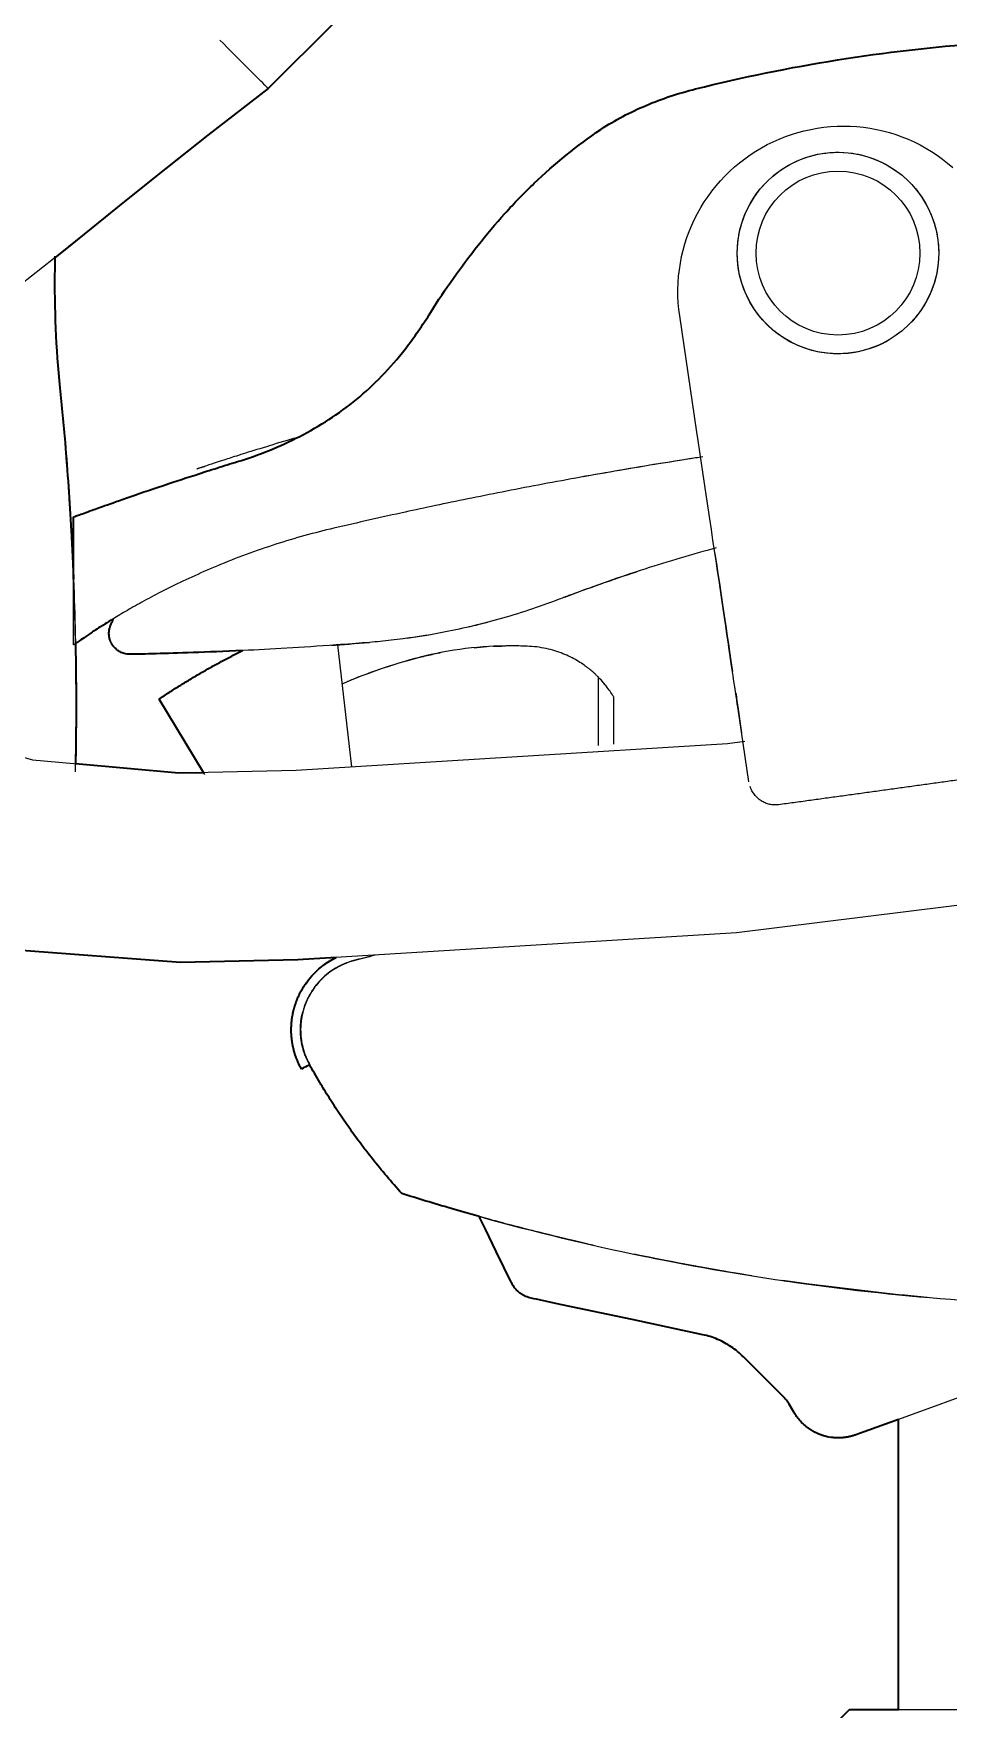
# Model space of a CAD drawing. Header units: millimetres. Extents: x 0 to 2114, y -1303 to 973.
# Drawn here: x 1493.5 to 1671.3, y 210.2 to 536 of the extents above; entities that cross this region are included whole.
import ezdxf

# ---------------------------------------------------------------- set-up
doc = ezdxf.new("R2010")
doc.units = ezdxf.units.MM
doc.layers.add('Blocks', color=7, linetype='Continuous')
doc.layers.add('Blocks$Inner', color=7, linetype='Continuous', lineweight=25, true_color=0x007f00)
doc.layers.add('Blocks$Outline', color=7, linetype='Continuous', lineweight=35, true_color=0xff3f3f)

# ---------------------------------------------------------------- blocks, each defined once
blk = doc.blocks.new('Aeron Size B Office Chair Side')
at = {"layer": 'Blocks$Inner'}
for p, q in [((329.53, 428), (329.53, 442.03)), ((329.53, 417.15), (329.53, 442.03)), ((380.85, 417.2), (383.55, 393.45)), ((431.56, 397.62), (431.55, 410.87)), ((355.03, 391.97), (346.16, 406.64)), ((434.56, 397.88), (434.56, 406.97)), ((442.21, 297.97), (459.47, 294.83)), ((467.64, 293.57), (492, 290.65)), ((418.97, 290.08), (418.48, 290.18)), ((489.86, 210.24), (489.86, 266.63))]:
    blk.add_line(p, q, dxfattribs=at)
for points in [[(380.23, 538.13), (367.39, 525.28), (355.62, 516.23), (348.12, 510.3), (339.15, 503.09), (331.57, 496.96), (325.63, 492.17), (317.09, 485.43), (312.16, 481.84), (308.27, 479.51), (304.71, 478.05), (303.75, 477.77)], [(326.03, 492.51), (329.23, 495.07), (338.06, 502.21), (345.25, 508), (356.66, 517.05), (367.39, 525.28)], [(460.8, 390.52), (458.64, 405.11), (458.54, 405.72), (458.44, 406.42), (458.32, 407.2), (458.2, 408.07), (458.06, 409.01), (457.9, 410.04), (457.74, 411.14), (457.56, 412.32), (457.38, 413.57), (457.18, 414.89), (456.98, 416.28), (456.76, 417.75), (456.53, 419.27), (456.3, 420.86), (456.05, 422.51), (455.8, 424.22), (455.54, 425.98), (455.27, 427.79), (454.99, 429.65), (454.71, 431.56), (454.42, 433.51), (454.12, 435.5), (453.82, 437.53), (453.51, 439.59), (453.2, 441.69), (452.89, 443.81), (452.57, 445.95), (452.25, 448.11), (451.92, 450.29), (451.6, 452.48), (451.27, 454.69), (450.94, 456.89), (450.71, 458.5), (447.35, 481.11), (447.18, 482.38), (447.07, 483.67), (447.01, 484.95), (447, 486.24), (447.04, 487.52), (447.14, 488.81), (447.28, 490.08), (447.48, 491.35), (447.72, 492.62), (448.02, 493.87), (448.37, 495.11), (448.76, 496.33), (449.2, 497.54), (449.7, 498.73), (450.24, 499.9), (450.82, 501.04), (451.45, 502.16), (452.13, 503.26), (452.85, 504.32), (453.61, 505.36), (454.41, 506.37), (455.25, 507.34), (456.13, 508.28), (457.04, 509.18), (458, 510.05), (458.98, 510.88), (460, 511.66), (461.05, 512.41), (462.12, 513.11), (463.23, 513.77), (464.36, 514.39), (465.51, 514.96), (466.69, 515.48), (467.88, 515.95), (469.1, 516.38), (470.33, 516.76), (471.57, 517.09), (472.83, 517.36), (474.09, 517.59), (475.37, 517.77), (476.65, 517.9), (477.93, 517.97), (479.22, 517.99), (480.5, 517.97), (481.79, 517.89), (483.07, 517.76), (484.34, 517.57), (485.61, 517.34), (486.86, 517.06), (488.1, 516.73), (489.33, 516.34), (490.54, 515.91), (491.74, 515.43), (492.91, 514.91), (494.06, 514.33), (495.19, 513.72), (496.29, 513.05), (497.37, 512.34), (498.41, 511.6), (499.43, 510.81), (500.41, 509.97)], [(454.2, 434.95), (454.5, 432.97), (454.78, 431.03), (455.07, 429.14), (455.34, 427.29), (455.61, 425.49), (455.87, 423.74), (456.12, 422.05), (456.36, 420.42), (456.59, 418.84), (456.82, 417.34), (457.03, 415.89), (457.24, 414.52), (457.43, 413.22), (457.61, 411.98)], [(458.23, 407.82), (458.36, 406.98), (458.47, 406.22), (458.57, 405.54), (458.64, 405.11), (459.39, 400.04)], [(302.12, 400.55), (321.54, 394.84), (350, 392.28), (372.8, 392.82), (456.61, 398.01), (459.98, 398.43)], [(541.51, 328.21), (545.47, 352.49), (545.63, 355.96), (545.23, 358.47), (544.45, 360.77), (543.3, 362.92), (541.8, 364.87), (539.98, 366.58), (537.88, 368), (535.55, 369.09), (531.14, 370.11), (526.74, 369.98), (516.35, 368.4), (458.4, 361.18), (373.11, 355.96), (350.31, 355.42), (317.74, 357.87), (291.49, 364.81)], [(375.43, 335.6), (374.94, 335.33), (374.56, 335.12), (374.19, 334.91), (373.83, 334.71)], [(375.43, 335.6), (375, 335.36), (374.66, 335.17), (374.24, 334.94)], [(408.38, 306.06), (409.58, 303.59), (411.69, 299.27), (414.67, 293.15)], [(418.48, 290.18), (418.99, 290.07), (419.52, 289.96), (420.37, 289.78), (421.53, 289.53), (422.93, 289.23), (424.47, 288.91), (438.12, 286.01), (451.82, 283.09)], [(481.6, 263.63), (515.75, 276.05), (538.55, 284.35)], [(459.72, 278.8), (463.68, 274.85), (467.38, 271.14), (467.63, 270.89)], [(467.17, 271.35), (467.23, 271.3), (467.38, 271.14)], [(468.64, 269.57), (469.08, 268.82), (469.55, 268.01)], [(519.98, 210.24), (524.17, 210.24), (527.72, 206.69), (476.77, 206.69), (480.33, 210.24), (524.17, 210.24)]]:
    blk.add_lwpolyline(points, dxfattribs=at)
at = {"layer": 'Blocks$Inner', "extrusion": (0, 0, -1)}
for centre, radius, start, end in [((-478.11, 493.32), 19.59, 0, 180), ((-478.11, 493.32), 19.59, 53.133, 73.3126), ((-478.11, 493.32), 19.59, 90.7473, 110.9041), ((-478.11, 493.32), 19.59, 111.1179, 180), ((-478.11, 493.32), 19.59, 0, 52.7902), ((-478.11, 493.32), 15.93, 0, 180), ((-478.11, 493.32), 19.59, 180, 360), ((-478.11, 493.32), 19.59, 226.8433, 0), ((-478.11, 493.32), 15.93, 180, 0), ((-478.11, 493.32), 19.59, 180, 225), ((-426.98, 285.98), 145.22, 56.1856, 63.6094), ((-421.18, 319.04), 98.75, 73.9079, 75.025), ((-414.55, 345.08), 71.89, 84.2904, 86.2578), ((-536.91, 768.79), 480.25, 279.1885, 281.3786), ((-536.91, 768.79), 480.25, 275.6104, 278.265), ((-478.19, 273), 9.98, 250, 303.3333), ((-478.19, 273), 9.98, 275.9787, 288.968)]:
    blk.add_arc(centre, radius, start, end, dxfattribs=at)
at = {"layer": 'Blocks$Inner'}
for centre, radius, start, end in [((414.55, 345.08), 71.89, 89.8113, 104.2811), ((421.18, 319.04), 98.75, 104.2811, 113.5791), ((478.19, 273), 9.98, 251.032, 290)]:
    blk.add_arc(centre, radius, start, end, dxfattribs=at)
for points in [[(367.39, 525.28), (367.39, 525.28), (366.59, 526.08), (363.2, 529.47), (359.81, 532.86), (357.96, 534.71)], [(432, 517.36), (434.79, 519.16), (440.66, 522.26), (447.1, 524.4), (450.45, 525.22)], [(472.49, 512.08), (473.44, 512.36), (475.38, 512.79), (477.37, 512.92), (478.37, 512.9)], [(394.01, 474.67), (394.86, 475.79), (396.54, 478.1), (398.17, 480.55), (398.96, 481.81)], [(330.01, 409.46), (329.96, 417.24), (329.56, 432.86), (328.54, 448.59), (327.88, 456.47)], [(359.46, 453.32), (357.47, 452.68), (354.49, 451.69), (353.48, 451.36), (353.48, 451.36)], [(450.45, 453.49), (445.14, 452.66), (434.63, 450.95), (419.67, 448.23), (405.9, 445.51), (397.76, 443.8), (394.01, 442.97)], [(450.56, 453.51), (443.17, 452.37), (435.88, 451.14), (428.67, 449.85)], [(451.82, 453.71), (451.36, 453.64), (450.9, 453.57), (450.45, 453.49)], [(333.14, 443.35), (333.51, 443.49), (335.17, 444.07), (340.28, 445.89), (347.71, 448.44), (353.97, 450.44), (357.36, 451.53)], [(353.48, 451.36), (353.48, 451.36), (353.99, 451.52), (354.98, 451.86)], [(354.98, 450.78), (355.51, 450.95), (356.18, 451.16), (356.99, 451.41)], [(357.36, 451.53), (358.03, 451.75), (359.38, 452.17), (360.72, 452.58), (361.39, 452.79)], [(380.1, 439.83), (376.37, 438.97), (368.85, 436.89), (361.2, 434.08), (357.36, 432.49)], [(394.01, 442.97), (391.74, 442.48), (387.16, 441.46), (382.47, 440.38), (380.1, 439.83)], [(329.55, 429.44), (329.42, 432.67), (329.27, 435.98), (329.07, 439.39)], [(329.07, 439.39), (329.31, 435.27), (329.67, 427.34), (329.96, 416.12), (330.02, 409.59), (330.02, 406.62)], [(425.03, 426.45), (429.5, 428.15), (434.15, 429.8), (438.99, 431.39)], [(426.24, 426.91), (425.85, 426.76), (425.07, 426.47), (424.3, 426.18), (423.92, 426.03)], [(423.92, 426.03), (419.92, 424.49), (412.11, 421.93), (400.95, 419.36), (394.36, 418.4), (391.26, 418.05)], [(409.94, 421.53), (408.73, 421.21), (407.54, 420.92), (406.37, 420.64)], [(333.14, 419.61), (331.96, 418.81), (330.17, 417.61), (329.55, 417.16), (329.53, 417.15)], [(379.63, 417.08), (381.78, 417.23), (384.26, 417.41), (387.06, 417.64)], [(387.06, 417.64), (384.72, 417.45), (382.61, 417.29), (380.72, 417.16)], [(391.26, 418.05), (390.55, 417.97), (389.14, 417.82), (387.75, 417.7), (387.06, 417.64)], [(418.14, 416.88), (417.59, 416.91), (416.48, 416.95), (415.35, 416.97), (414.79, 416.97)], [(330.02, 406.62), (330.02, 409.59), (329.99, 412.85), (329.93, 416.36)], [(340.59, 415.33), (340.35, 415.32), (339.91, 415.35), (339.52, 415.44), (339.34, 415.5)], [(402.34, 415.92), (401.37, 415.75), (399.47, 415.39), (397.68, 414.97), (396.82, 414.75)], [(413.51, 416.96), (412.35, 416.94), (411.57, 416.91), (411.18, 416.89)], [(411.18, 416.89), (411.38, 416.9), (411.96, 416.92), (412.93, 416.95), (413.51, 416.96)], [(384.97, 410.92), (384.17, 410.6), (383.45, 410.31), (382.79, 410.03)], [(433.03, 409.2), (432.56, 409.79), (432.08, 410.33), (431.59, 410.83)], [(329.88, 392.46), (329.94, 395.06), (330.02, 400.58), (330.03, 406.43), (330.01, 409.46)], [(330, 400.47), (330, 399.86), (329.99, 399.26), (329.98, 398.7)], [(383.99, 355.75), (382.7, 355.41), (380.34, 354.38), (377.64, 352.24), (375.68, 349.74), (374.87, 348.05), (374.56, 347.23)], [(383.97, 355.8), (382.69, 355.46), (380.34, 354.43), (378.54, 353.02), (377.76, 352.25)], [(387.88, 356.82), (386.51, 356.46), (385.21, 356.13), (383.97, 355.8)], [(388.13, 356.83), (386.68, 356.46), (385.3, 356.1), (383.99, 355.75)], [(377.76, 352.25), (376.99, 351.48), (376.34, 350.66), (375.81, 349.83)], [(375.75, 349.73), (375.25, 348.94), (374.86, 348.14), (374.56, 347.37)], [(374.56, 337.46), (374.67, 337.16), (374.93, 336.55), (375.25, 335.92), (375.43, 335.6)], [(374.56, 337.32), (374.67, 337.05), (374.91, 336.47), (375.22, 335.88), (375.38, 335.58)], [(393.34, 310.51), (394.87, 310.03), (398, 309.06), (401.25, 308.1), (402.9, 307.62)], [(402.9, 307.62), (423.53, 301.63), (465.66, 292.39), (508.74, 288.89), (530.31, 288.59)], [(410.26, 305.55), (409.35, 305.79), (408.73, 305.97), (408.38, 306.06)], [(419.52, 303.11), (417.42, 303.64), (413.8, 304.58), (410.05, 305.6), (408.74, 305.96), (408.38, 306.06)], [(429.39, 300.74), (426.15, 301.48), (422.91, 302.26), (419.68, 303.07)], [(430.53, 300.47), (428.51, 300.93), (426.48, 301.41), (424.47, 301.89)], [(491.87, 290.66), (484.71, 291.34), (477.56, 292.17), (470.42, 293.17)], [(451.82, 283.09), (452.81, 282.88), (454.75, 282.27), (457.43, 280.82), (459, 279.52), (459.72, 278.8)], [(467.63, 270.89), (467.79, 270.73), (468.13, 270.36), (468.48, 269.86), (468.64, 269.57)], [(469.55, 268.01), (469.67, 267.79), (469.95, 267.35), (470.26, 266.94), (470.42, 266.73)], [(470.42, 266.73), (470.94, 266.09), (472.14, 264.94), (474.3, 263.7), (476.71, 263.03), (479.2, 262.97), (480.83, 263.34), (481.6, 263.63)], [(475.08, 263.52), (475.78, 263.29), (476.51, 263.14), (477.24, 263.07)], [(477.24, 263.07), (476.51, 263.14), (475.78, 263.29), (475.08, 263.52)], [(476.72, 263.13), (476.24, 263.2), (475.76, 263.31), (475.29, 263.45)]]:
    blk.add_open_spline(points, degree=3, dxfattribs=at)
for points, knots in [([(450.45, 525.22), (459.54, 527.5), (477.9, 531.27), (505.98, 534.45), (534.24, 535.65), (560.14, 534.92), (580.08, 533.15), (594.02, 531.18), (604.44, 529.42), (614.77, 527.27), (628.3, 523.69), (638.24, 520.34), (644.78, 517.81)], [37.210515, 37.210515, 37.210515, 37.210515, 37.353372, 37.496229, 37.639086, 37.781943, 37.889086, 37.942657, 37.996229, 38.0498, 38.103372, 38.210515, 38.210515, 38.210515, 38.210515]), ([(398.96, 481.81), (401.75, 486.32), (406.36, 492.8), (413.31, 501.08), (420.88, 508.92), (427.36, 514.13), (432, 517.36)], [35.210515, 35.210515, 35.210515, 35.210515, 35.543848, 35.710515, 35.877181, 36.210515, 36.210515, 36.210515, 36.210515]), ([(326.88, 467.13), (326.09, 474.81), (325.72, 483.37), (325.9, 491.91), (325.92, 492.74)], [2.6156523, 2.6156523, 2.6156523, 2.6156523, 3.1156523, 3.1691865, 3.1691865, 3.1691865, 3.1691865]), ([(361.39, 452.79), (365.61, 454.05), (371.63, 456.52), (379.22, 460.87), (386.36, 466.05), (391.08, 470.96), (394.01, 474.67)], [33.210515, 33.210515, 33.210515, 33.210515, 33.543848, 33.710515, 33.877181, 34.210515, 34.210515, 34.210515, 34.210515]), ([(327.88, 456.47), (327.73, 458.25), (327.41, 461.8), (327.06, 465.35), (326.88, 467.13)], [1.6156523, 1.6156523, 1.6156523, 1.6156523, 2.1156416, 2.6156523, 2.6156523, 2.6156523, 2.6156523]), ([(329.07, 439.39), (328.82, 444.02), (328.43, 449.71), (327.97, 455.4), (327.88, 456.47)], [1, 1, 1, 1, 1.5000067, 1.6156523, 1.6156523, 1.6156523, 1.6156523]), ([(372.57, 457.36), (370.51, 456.75), (366.68, 455.6), (362.24, 454.21), (360.23, 453.57), (359.46, 453.32)], [0.5585361, 0.5585361, 0.5585361, 0.5585361, 0.7, 0.85, 1, 1, 1, 1]), ([(329.53, 442.03), (329.55, 442.03), (330.17, 442.26), (331.96, 442.91), (333.14, 443.35)], [30.543848, 30.543848, 30.543848, 30.543848, 30.8769029, 31.2105146, 31.2105146, 31.2105146, 31.2105146]), ([(454.44, 436.02), (449.76, 434.74), (440.22, 431.91), (430.95, 428.68), (426.24, 426.91)], [-0.9691754, -0.9691754, -0.9691754, -0.9691754, -0.5, 0, 0, 0, 0]), ([(357.36, 432.49), (353.99, 431.03), (349.32, 428.93), (344.73, 426.53), (342.37, 425.21), (340.73, 424.3), (339.23, 423.44), (337.42, 422.33), (334.79, 420.7), (333.52, 419.91), (333.14, 419.61)], [4, 4, 4, 4, 4.25, 4.375, 4.4375, 4.5, 4.5625, 4.625, 4.75, 5, 5, 5, 5]), ([(339.34, 415.5), (339.09, 415.57), (338.73, 415.72), (338.27, 415.98), (338, 416.18), (337.78, 416.37), (337.63, 416.51), (337.5, 416.65), (337.41, 416.75), (337.35, 416.81), (337.31, 416.86), (337.28, 416.91), (337.23, 416.97), (337.15, 417.08), (337.05, 417.22), (336.94, 417.42), (336.84, 417.6), (336.78, 417.73), (336.74, 417.83), (336.69, 417.95), (336.62, 418.13), (336.54, 418.39), (336.47, 418.75), (336.42, 419.12), (336.41, 419.51), (336.43, 419.81), (336.47, 420.1), (336.51, 420.3), (336.59, 420.61), (336.7, 420.92), (336.84, 421.23), (336.95, 421.45), (337.04, 421.59), (337.09, 421.66), (337.12, 421.7), (337.26, 422.23)], [5, 5, 5, 5, 5.125, 5.1875, 5.25, 5.28125, 5.3125, 5.34375, 5.359375, 5.3671875, 5.375, 5.3828125, 5.390625, 5.40625, 5.4375, 5.46875, 5.484375, 5.4921875, 5.5, 5.5078125, 5.515625, 5.53125, 5.546875, 5.5625, 5.578125, 5.59375, 5.6015625, 5.6171875, 5.625, 5.65625, 5.6875, 5.71875, 5.734375, 5.7421875, 5.75, 5.75, 5.75, 5.75]), ([(337.26, 422.23), (337.12, 421.7), (337.09, 421.66), (337.04, 421.59), (336.95, 421.45), (336.84, 421.23), (336.69, 420.9), (336.57, 420.56), (336.5, 420.23), (336.46, 420.04), (336.43, 419.81), (336.41, 419.51), (336.42, 419.12), (336.47, 418.75), (336.54, 418.39), (336.62, 418.13), (336.69, 417.95), (336.74, 417.83), (336.78, 417.73), (336.84, 417.6), (336.94, 417.42), (337.05, 417.22), (337.15, 417.08), (337.23, 416.97), (337.28, 416.91), (337.31, 416.86), (337.35, 416.81), (337.41, 416.75), (337.5, 416.65), (337.63, 416.51), (337.78, 416.37), (338, 416.18), (338.27, 415.98), (338.73, 415.72), (339.09, 415.57), (339.34, 415.5)], [5.75, 5.75, 5.75, 5.75, 5.7578125, 5.765625, 5.78125, 5.8125, 5.84375, 5.8789062, 5.890625, 5.8984375, 5.90625, 5.921875, 5.9375, 5.953125, 5.96875, 5.984375, 5.9921875, 6, 6.0078125, 6.015625, 6.03125, 6.0625, 6.09375, 6.109375, 6.1171875, 6.125, 6.1328125, 6.140625, 6.15625, 6.1875, 6.21875, 6.25, 6.3125, 6.375, 6.5, 6.5, 6.5, 6.5]), ([(387.06, 417.64), (379.89, 417.06), (366.96, 416.23), (353.64, 415.67), (345.18, 415.42), (341.87, 415.35), (340.59, 415.33)], [3, 3, 3, 3, 3.3, 3.6, 3.8, 4, 4, 4, 4]), ([(398.9, 419.14), (398.43, 419.05), (396.88, 418.79), (395.38, 418.57), (394.37, 418.43)], [-0.3734388, -0.3734388, -0.3734388, -0.3734388, -0.3333333, -0.2399099, -0.2399099, -0.2399099, -0.2399099]), ([(386.64, 411.56), (387.28, 411.8), (390.19, 412.86), (393.72, 413.96), (396.82, 414.75)], [-19.6163253, -19.6163253, -19.6163253, -19.6163253, -19.5780816, -19.4530816, -19.4530816, -19.4530816, -19.4530816]), ([(396.82, 414.75), (397.78, 414.99), (399.2, 415.32), (400.43, 415.57), (400.81, 415.64)], [-19.4530816, -19.4530816, -19.4530816, -19.4530816, -19.2308594, -19.1197483, -19.1197483, -19.1197483, -19.1197483]), ([(431.55, 410.87), (431.54, 410.89), (431.45, 410.97), (431.23, 411.19), (431.02, 411.39), (430.76, 411.63), (430.45, 411.91), (430.08, 412.22), (429.69, 412.54), (429.25, 412.88), (428.6, 413.35), (427.33, 414.19), (425.13, 415.35), (421.89, 416.44), (419.43, 416.81), (418.14, 416.88)], [0.4526074, 0.4526074, 0.4526074, 0.4526074, 0.5151074, 0.5463574, 0.5776074, 0.6088574, 0.6401074, 0.6713574, 0.7026074, 0.7338574, 0.7651074, 0.8276074, 0.9526074, 1.0776074, 1.2026074, 1.2026074, 1.2026074, 1.2026074]), ([(433.05, 409.17), (433.02, 409.21), (432.85, 409.42), (432.51, 409.84), (432.03, 410.37), (431.7, 410.72), (431.55, 410.87)], [-0.5555556, -0.5555556, -0.5555556, -0.5555556, -0.5486085, -0.5138732, -0.4791379, -0.4526074, -0.4526074, -0.4526074, -0.4526074]), ([(434.56, 406.97), (434.54, 407.01), (434.48, 407.11), (434.34, 407.33), (434.2, 407.55), (434.05, 407.78), (433.73, 408.26), (433.34, 408.8), (433.03, 409.2)], [0, 0, 0, 0, 0.037037, 0.0740741, 0.0925926, 0.1111111, 0.1481481, 0.2222222, 0.2222222, 0.2222222, 0.2222222]), ([(466.6, 386.09), (466.3, 386.05), (465.7, 386.02), (464.96, 386.12), (464.38, 386.28), (463.97, 386.44), (463.56, 386.64), (463.17, 386.86), (462.81, 387.12), (462.47, 387.41), (462.15, 387.73), (461.86, 388.07), (461.6, 388.43), (461.37, 388.82), (461.17, 389.22), (461.06, 389.5), (461.02, 389.64)], [9.1456242, 9.1456242, 9.1456242, 9.1456242, 9.2011797, 9.2567353, 9.2845131, 9.3122908, 9.3400686, 9.3678464, 9.3956242, 9.423402, 9.4511797, 9.4789575, 9.5067353, 9.5345131, 9.5622908, 9.5900686, 9.5900686, 9.5900686, 9.5900686]), ([(374.56, 351.17), (374.88, 351.64), (375.48, 352.45), (376.64, 353.66), (378.1, 354.96), (379.48, 355.87), (380.58, 356.41)], [8, 8, 8, 8, 8.25, 8.375, 8.5, 8.7761758, 8.7761758, 8.7761758, 8.7761758]), ([(380.3, 356.27), (379.34, 355.77), (378.08, 354.93), (376.7, 353.72), (375.56, 352.54), (374.97, 351.76), (374.66, 351.31)], [-0.75, -0.75, -0.75, -0.75, -0.5, -0.375, -0.25, 0, 0, 0, 0]), ([(373.83, 334.71), (373.68, 334.98), (373.42, 335.47), (373.09, 336.22), (372.92, 336.65), (372.82, 336.9), (372.75, 337.1), (372.68, 337.31), (372.58, 337.6), (372.42, 338.13), (372.2, 338.97), (372.03, 339.89), (371.93, 340.66), (371.89, 341.14), (371.86, 341.55), (371.85, 341.97), (371.84, 342.76), (371.89, 343.72), (372.01, 344.66), (372.13, 345.32), (372.23, 345.83), (372.31, 346.15), (372.36, 346.33), (372.39, 346.45), (372.43, 346.57), (372.47, 346.73), (372.55, 346.99), (372.7, 347.46), (372.9, 348.01), (373.1, 348.49), (373.24, 348.82), (373.33, 349.01), (373.4, 349.16), (373.47, 349.3), (373.57, 349.49), (373.74, 349.82), (373.98, 350.25), (374.27, 350.74), (374.47, 351.03), (374.56, 351.17)], [7, 7, 7, 7, 7.1, 7.15, 7.175, 7.1875, 7.2, 7.2125, 7.225, 7.25, 7.3, 7.35, 7.375, 7.4, 7.4125, 7.425, 7.45, 7.5, 7.525, 7.55, 7.575, 7.5875, 7.59375, 7.6, 7.60625, 7.6125, 7.625, 7.65, 7.7, 7.75, 7.775, 7.7875, 7.8, 7.8125, 7.825, 7.85, 7.9, 7.95, 8, 8, 8, 8]), ([(374.66, 351.31), (374.49, 351.07), (374.23, 350.68), (373.9, 350.12), (373.7, 349.74), (373.54, 349.44), (373.38, 349.13), (373.24, 348.81), (373.09, 348.48), (372.98, 348.21), (372.89, 347.98), (372.82, 347.8), (372.79, 347.7), (372.77, 347.65), (372.76, 347.62)], [0, 0, 0, 0, 0.0833333, 0.125, 0.1666667, 0.1875, 0.2083333, 0.25, 0.2708333, 0.2916667, 0.3125, 0.3229167, 0.328125, 0.3333333, 0.3333333, 0.3333333, 0.3333333]), ([(372.31, 346.14), (372.26, 345.95), (372.19, 345.61), (372.1, 345.17), (372.05, 344.85), (372.01, 344.61), (371.97, 344.35), (371.93, 343.97), (371.88, 343.46), (371.86, 343.02), (371.85, 342.8)], [-0.5741414, -0.5741414, -0.5741414, -0.5741414, -0.5416667, -0.5208333, -0.5104167, -0.5, -0.4895833, -0.4791667, -0.4583333, -0.4375, -0.4375, -0.4375, -0.4375]), ([(374.56, 347.37), (374.48, 347.15), (374.33, 346.75), (374.16, 346.16), (374.07, 345.83), (374.02, 345.64), (373.98, 345.48), (373.95, 345.33), (373.9, 345.1), (373.82, 344.69), (373.72, 344.04), (373.66, 343.35), (373.63, 342.81), (373.62, 342.41), (373.63, 342.01), (373.65, 341.46), (373.71, 340.75), (373.81, 340.08), (373.89, 339.65), (373.93, 339.42), (373.98, 339.21), (374.04, 338.95), (374.15, 338.57), (374.33, 337.96), (374.47, 337.55), (374.56, 337.32)], [1, 1, 1, 1, 1.125, 1.1875, 1.21875, 1.234375, 1.25, 1.265625, 1.28125, 1.3125, 1.375, 1.4375, 1.46875, 1.5, 1.53125, 1.5625, 1.625, 1.6875, 1.71875, 1.734375, 1.75, 1.78125, 1.8125, 1.875, 2, 2, 2, 2]), ([(374.66, 337.09), (374.56, 337.32), (374.4, 337.74), (374.2, 338.37), (374.09, 338.77), (374.02, 339.03), (373.97, 339.26), (373.92, 339.5), (373.83, 339.95), (373.72, 340.66), (373.65, 341.4), (373.63, 341.99), (373.62, 342.41), (373.63, 342.82), (373.66, 343.4), (373.73, 344.12), (373.84, 344.81), (373.93, 345.25), (373.98, 345.48), (374.01, 345.59), (374.02, 345.64)], [0, 0, 0, 0, 0.125, 0.1875, 0.21875, 0.25, 0.265625, 0.28125, 0.3125, 0.375, 0.4375, 0.46875, 0.5, 0.53125, 0.5625, 0.625, 0.6875, 0.71875, 0.734375, 0.75, 0.75, 0.75, 0.75]), ([(374.56, 347.23), (374.48, 347.02), (374.34, 346.63), (374.17, 346.05), (374.09, 345.73), (374.05, 345.54), (374.01, 345.39), (373.98, 345.24), (373.93, 345.02), (373.86, 344.62), (373.76, 343.99), (373.7, 343.32), (373.68, 342.79), (373.67, 342.41), (373.68, 342.02), (373.7, 341.49), (373.75, 340.81), (373.84, 340.15), (373.93, 339.68), (374, 339.35), (374.07, 339.06), (374.16, 338.68), (374.34, 338.09), (374.48, 337.68), (374.56, 337.46)], [1, 1, 1, 1, 1.125, 1.1875, 1.21875, 1.234375, 1.25, 1.265625, 1.28125, 1.3125, 1.375, 1.4375, 1.46875, 1.5, 1.53125, 1.5625, 1.625, 1.6875, 1.71875, 1.75, 1.78125, 1.8125, 1.875, 2, 2, 2, 2]), ([(374.66, 337.22), (374.57, 337.44), (374.41, 337.86), (374.22, 338.48), (374.12, 338.87), (374.05, 339.13), (374, 339.35), (373.95, 339.58), (373.87, 340.02), (373.76, 340.71), (373.7, 341.43), (373.68, 342), (373.67, 342.41), (373.68, 342.81), (373.71, 343.37), (373.77, 344.08), (373.88, 344.74), (373.95, 345.11), (373.97, 345.22)], [-1, -1, -1, -1, -0.875, -0.8125, -0.78125, -0.75, -0.734375, -0.71875, -0.6875, -0.625, -0.5625, -0.53125, -0.5, -0.46875, -0.4375, -0.375, -0.3125, -0.28125, -0.28125, -0.28125, -0.28125]), ([(372.08, 339.64), (372.09, 339.56), (372.12, 339.4), (372.19, 339.09), (372.3, 338.58), (372.47, 337.95), (372.64, 337.4), (372.77, 337.03), (372.85, 336.82), (372.89, 336.72), (372.91, 336.67)], [-0.3333333, -0.3333333, -0.3333333, -0.3333333, -0.3229167, -0.3125, -0.2916667, -0.25, -0.2083333, -0.1875, -0.1770833, -0.1666667, -0.1666667, -0.1666667, -0.1666667]), ([(375.38, 335.58), (375.99, 334.48), (376.99, 332.74), (378.52, 330.22), (379.76, 328.25), (381.13, 326.16), (382.62, 323.97), (384.22, 321.73), (385.88, 319.49), (387.61, 317.27), (390.03, 314.27), (391.98, 312.01), (393.34, 310.51)], [3, 3, 3, 3, 3.166667, 3.25, 3.333333, 3.416667, 3.5, 3.583333, 3.666667, 3.75, 3.833333, 4, 4, 4, 4]), ([(384.67, 321.12), (383.98, 322.07), (382.91, 323.56), (381.52, 325.58), (380.44, 327.21), (379.42, 328.8), (378.47, 330.3), (377.83, 331.36), (377.49, 331.92), (377.43, 332.02)], [0.3938359, 0.3938359, 0.3938359, 0.3938359, 0.5, 0.5625, 0.625, 0.6875, 0.75, 0.8125, 0.8263379, 0.8263379, 0.8263379, 0.8263379]), ([(386.52, 318.67), (386.89, 318.19), (389.02, 315.47), (391.31, 312.75), (393.34, 310.51)], [-0.3026129, -0.3026129, -0.3026129, -0.3026129, -0.25, 0, 0, 0, 0]), ([(424.47, 301.89), (423.4, 302.15), (421.91, 302.52), (420.33, 302.91), (419.76, 303.05), (419.52, 303.11)], [1, 1, 1, 1, 1.5, 1.75, 2, 2, 2, 2]), ([(461.37, 294.52), (456.6, 295.28), (448.97, 296.62), (441.4, 298.13), (438.56, 298.72)], [0.4591149, 0.4591149, 0.4591149, 0.4591149, 0.6666667, 0.7918711, 0.7918711, 0.7918711, 0.7918711]), ([(470.42, 293.17), (469.83, 293.25), (468.99, 293.37), (468.08, 293.5), (467.4, 293.6), (467.18, 293.63), (467.17, 293.64)], [0.3278914, 0.3278914, 0.3278914, 0.3278914, 0.6611617, 0.8278441, 0.9945265, 1.3278914, 1.3278914, 1.3278914, 1.3278914]), ([(414.67, 293.15), (414.79, 292.91), (415.05, 292.47), (415.41, 292), (415.71, 291.68), (415.94, 291.47), (416.17, 291.27), (416.41, 291.09), (416.65, 290.93), (416.98, 290.73), (417.57, 290.43), (418.12, 290.26), (418.48, 290.18)], [0.2534519, 0.2534519, 0.2534519, 0.2534519, 0.3784519, 0.5034519, 0.5659519, 0.6284519, 0.6909519, 0.7534519, 0.8159519, 0.8784519, 1.0034519, 1.2534519, 1.2534519, 1.2534519, 1.2534519]), ([(418.48, 290.18), (418.12, 290.26), (417.57, 290.43), (416.98, 290.73), (416.65, 290.93), (416.41, 291.09), (416.17, 291.27), (415.94, 291.47), (415.71, 291.68), (415.56, 291.84), (415.49, 291.93)], [0.5008343, 0.5008343, 0.5008343, 0.5008343, 0.7508343, 0.8758343, 0.9383343, 1.0008343, 1.0633343, 1.1258343, 1.1883343, 1.2508343, 1.2508343, 1.2508343, 1.2508343]), ([(495.46, 290.34), (493.77, 290.48), (485.39, 291.25), (477.06, 292.24), (470.42, 293.17)], [0.582425, 0.582425, 0.582425, 0.582425, 0.6666667, 1, 1, 1, 1]), ([(472.7, 264.67), (474, 263.82), (476.24, 263), (479.36, 263), (480.87, 263.36), (481.6, 263.63)], [27.543597, 27.543597, 27.543597, 27.543597, 27.876888, 28.0435758, 28.2102636, 28.2102636, 28.2102636, 28.2102636])]:
    blk.add_open_spline(points, degree=3, knots=knots, dxfattribs=at)
blk.add_rational_spline([(513.19, 392.54), (489.89, 389.27), (466.6, 386.09)], [0.987240314101, 0.984801635358, 0.982407442297], degree=2, dxfattribs=at)
at = {"layer": 'Blocks$Outline'}
for points in [[(380.23, 538.13), (367.39, 525.28)], [(367.39, 525.28), (355.62, 516.23)], [(355.62, 516.23), (345.25, 508)], [(345.25, 508), (338.06, 502.21)], [(338.06, 502.21), (329.23, 495.07)], [(329.23, 495.07), (325.91, 492.39)], [(329.53, 429.93), (329.53, 442.03)], [(354.78, 392.39), (346.16, 406.64)], [(329.92, 394.09), (350, 392.28)], [(350, 392.28), (354.78, 392.39)], [(350.31, 355.42), (317.74, 357.87)], [(373.11, 355.96), (350.31, 355.42)], [(380.58, 356.41), (373.11, 355.96)], [(375.38, 335.58), (375, 335.36)], [(374.19, 334.91), (373.83, 334.71)], [(374.24, 334.94), (374.19, 334.91)], [(374.66, 335.17), (374.24, 334.94)], [(375, 335.36), (374.66, 335.17)], [(409.58, 303.59), (408.38, 306.06)], [(411.69, 299.27), (409.58, 303.59)], [(414.67, 293.15), (411.69, 299.27)], [(418.97, 290.08), (418.48, 290.18)], [(418.99, 290.07), (418.97, 290.08)], [(419.52, 289.96), (418.99, 290.07)], [(420.37, 289.78), (419.52, 289.96)], [(421.53, 289.53), (420.37, 289.78)], [(422.93, 289.23), (421.53, 289.53)], [(424.47, 288.91), (422.93, 289.23)], [(438.12, 286.01), (424.47, 288.91)], [(451.82, 283.09), (438.12, 286.01)], [(463.68, 274.85), (459.72, 278.8)], [(467.17, 271.35), (463.68, 274.85)], [(467.23, 271.3), (467.17, 271.35)], [(467.38, 271.14), (467.23, 271.3)], [(467.63, 270.89), (467.38, 271.14)], [(469.08, 268.82), (468.64, 269.57)], [(469.55, 268.01), (469.08, 268.82)], [(489.86, 266.63), (481.6, 263.63)], [(489.86, 210.24), (489.86, 266.63)], [(476.77, 206.69), (480.33, 210.24)], [(480.33, 210.24), (489.86, 210.24)]]:
    blk.add_lwpolyline(points, dxfattribs=at)
for points, knots in [([(450.45, 525.22), (459.54, 527.5), (477.9, 531.27), (505.98, 534.45), (534.24, 535.65), (560.14, 534.92), (580.08, 533.15), (594.02, 531.18), (604.44, 529.42), (614.77, 527.27), (628.3, 523.69), (638.24, 520.34), (644.78, 517.81)], [37.210515, 37.210515, 37.210515, 37.210515, 37.353372, 37.496229, 37.639086, 37.781943, 37.889086, 37.942657, 37.996229, 38.0498, 38.103372, 38.210515, 38.210515, 38.210515, 38.210515]), ([(398.96, 481.81), (401.75, 486.32), (406.36, 492.8), (413.31, 501.08), (420.88, 508.92), (427.36, 514.13), (432, 517.36)], [35.210515, 35.210515, 35.210515, 35.210515, 35.543848, 35.710515, 35.877181, 36.210515, 36.210515, 36.210515, 36.210515]), ([(325.91, 492.39), (325.89, 491.68), (325.73, 483.25), (326.09, 474.81), (326.88, 467.13)], [-3.5460314, -3.5460314, -3.5460314, -3.5460314, -3.5, -3, -3, -3, -3]), ([(361.39, 452.79), (365.61, 454.05), (371.63, 456.52), (379.22, 460.87), (386.36, 466.05), (391.08, 470.96), (394.01, 474.67)], [33.210515, 33.210515, 33.210515, 33.210515, 33.543848, 33.710515, 33.877181, 34.210515, 34.210515, 34.210515, 34.210515]), ([(326.88, 467.13), (327.06, 465.35), (327.41, 461.8), (327.73, 458.25), (327.88, 456.47), (327.88, 456.47)], [-3, -3, -3, -3, -2.5, -2.000043, -2, -2, -2, -2]), ([(327.88, 456.47), (328.36, 450.77), (328.91, 442.9), (329.36, 434.07), (329.49, 430.92), (329.53, 429.93)], [-2, -2, -2, -2, -1.6382661, -1.5, -1.4371804, -1.4371804, -1.4371804, -1.4371804]), ([(333.14, 443.35), (333.51, 443.49), (335.17, 444.07), (340.28, 445.89), (347.12, 448.24), (352.5, 449.97), (354.98, 450.77), (354.98, 450.77)], [31.2105146, 31.2105146, 31.2105146, 31.2105146, 31.4605146, 31.7105146, 31.9605146, 32.1509942, 32.1509942, 32.1509942, 32.1509942, 32.1509942]), ([(329.53, 442.03), (329.55, 442.03), (330.17, 442.26), (331.96, 442.91), (333.14, 443.35)], [30.5449323, 30.5449323, 30.5449323, 30.5449323, 30.8771813, 31.2105146, 31.2105146, 31.2105146, 31.2105146]), ([(337.26, 422.23), (336.67, 421.86), (334.68, 420.63), (333.52, 419.91), (333.14, 419.61)], [4.6572011, 4.6572011, 4.6572011, 4.6572011, 4.75, 5, 5, 5, 5]), ([(339.34, 415.5), (339.09, 415.57), (338.73, 415.72), (338.27, 415.98), (338, 416.18), (337.78, 416.37), (337.63, 416.51), (337.5, 416.65), (337.41, 416.75), (337.35, 416.81), (337.31, 416.86), (337.28, 416.91), (337.23, 416.97), (337.15, 417.08), (337.05, 417.22), (336.94, 417.42), (336.84, 417.6), (336.78, 417.73), (336.74, 417.83), (336.69, 417.95), (336.62, 418.13), (336.54, 418.39), (336.47, 418.75), (336.42, 419.12), (336.41, 419.51), (336.43, 419.81), (336.47, 420.1), (336.51, 420.3), (336.59, 420.61), (336.7, 420.92), (336.84, 421.23), (336.95, 421.45), (337.04, 421.59), (337.09, 421.66), (337.12, 421.7), (337.26, 422.23)], [2, 2, 2, 2, 2.125, 2.1875, 2.25, 2.28125, 2.3125, 2.34375, 2.359375, 2.3671875, 2.375, 2.3828125, 2.390625, 2.40625, 2.4375, 2.46875, 2.484375, 2.4921875, 2.5, 2.5078125, 2.515625, 2.53125, 2.546875, 2.5625, 2.578125, 2.59375, 2.6015625, 2.6171875, 2.625, 2.65625, 2.6875, 2.71875, 2.734375, 2.7421875, 2.75, 2.75, 2.75, 2.75]), ([(333.14, 419.61), (331.96, 418.81), (330.73, 417.98), (330.05, 417.52), (329.91, 417.42)], [5, 5, 5, 5, 5.3333333, 5.4583695, 5.4583695, 5.4583695, 5.4583695]), ([(329.91, 417.42), (329.91, 417.06), (329.96, 414.41), (330, 411.76), (330.01, 409.46)], [-1.1701779, -1.1701779, -1.1701779, -1.1701779, -1.1475578, -1, -1, -1, -1]), ([(362.4, 416.06), (358.84, 415.89), (352.48, 415.63), (345.18, 415.42), (341.87, 415.35), (340.59, 415.33)], [0.3964693, 0.3964693, 0.3964693, 0.3964693, 0.6, 0.8, 1, 1, 1, 1]), ([(330.01, 409.46), (330.02, 408.51), (330.03, 405.5), (330.02, 402.54), (330, 400.53), (330, 400.47)], [-1, -1, -1, -1, -0.8947911, -0.6666667, -0.6592806, -0.6592806, -0.6592806, -0.6592806]), ([(374.66, 351.31), (374.97, 351.76), (375.56, 352.54), (376.7, 353.72), (378.08, 354.93), (379.34, 355.77), (380.3, 356.27)], [0, 0, 0, 0, 0.25, 0.375, 0.5, 0.75, 0.75, 0.75, 0.75]), ([(372.76, 347.62), (372.77, 347.65), (372.79, 347.7), (372.82, 347.8), (372.89, 347.98), (372.98, 348.21), (373.09, 348.48), (373.24, 348.81), (373.38, 349.13), (373.54, 349.44), (373.7, 349.74), (373.9, 350.12), (374.2, 350.63), (374.46, 351.02), (374.63, 351.26), (374.66, 351.31)], [-0.3333333, -0.3333333, -0.3333333, -0.3333333, -0.328125, -0.3229167, -0.3125, -0.2916667, -0.2708333, -0.25, -0.2083333, -0.1875, -0.1666667, -0.125, -0.0833333, -0.0155865, 0, 0, 0, 0]), ([(371.85, 342.8), (371.86, 343.02), (371.88, 343.46), (371.93, 343.97), (371.97, 344.35), (372.01, 344.61), (372.05, 344.85), (372.1, 345.17), (372.19, 345.61), (372.26, 345.95), (372.31, 346.14)], [0.4375, 0.4375, 0.4375, 0.4375, 0.4583333, 0.4791667, 0.4895833, 0.5, 0.5104167, 0.5208333, 0.5416667, 0.5741414, 0.5741414, 0.5741414, 0.5741414]), ([(372.31, 346.14), (372.31, 346.14), (372.32, 346.16), (372.33, 346.22), (372.36, 346.33), (372.39, 346.45), (372.43, 346.57), (372.47, 346.73), (372.55, 346.99), (372.65, 347.3), (372.72, 347.53), (372.76, 347.62)], [4.58492438, 4.58492438, 4.58492438, 4.58492438, 4.58492438, 4.5875, 4.59375, 4.6, 4.60625, 4.6125, 4.625, 4.65, 4.67131103, 4.67131103, 4.67131103, 4.67131103]), ([(372.08, 339.64), (372.05, 339.79), (372, 340.12), (371.93, 340.66), (371.89, 341.14), (371.86, 341.55), (371.85, 341.97), (371.84, 342.4), (371.85, 342.71), (371.85, 342.8)], [4.3304473, 4.3304473, 4.3304473, 4.3304473, 4.35, 4.375, 4.4, 4.4125, 4.425, 4.45, 4.4592386, 4.4592386, 4.4592386, 4.4592386]), ([(372.91, 336.67), (372.89, 336.72), (372.85, 336.82), (372.77, 337.03), (372.64, 337.4), (372.47, 337.95), (372.3, 338.58), (372.19, 339.09), (372.12, 339.4), (372.09, 339.56), (372.08, 339.64)], [0.1666667, 0.1666667, 0.1666667, 0.1666667, 0.1770833, 0.1875, 0.2083333, 0.25, 0.2916667, 0.3125, 0.3229167, 0.3333333, 0.3333333, 0.3333333, 0.3333333]), ([(373.83, 334.71), (373.68, 334.98), (373.42, 335.47), (373.09, 336.21), (372.95, 336.56), (372.91, 336.67)], [4, 4, 4, 4, 4.1, 4.15, 4.172308, 4.172308, 4.172308, 4.172308]), ([(377.43, 332.02), (377.42, 332.05), (376.67, 333.3), (375.99, 334.48), (375.38, 335.58)], [-3.1699411, -3.1699411, -3.1699411, -3.1699411, -3.1666667, -3, -3, -3, -3]), ([(384.67, 321.12), (383.98, 322.07), (382.91, 323.56), (381.52, 325.58), (380.44, 327.21), (379.42, 328.8), (378.47, 330.3), (377.83, 331.36), (377.49, 331.92), (377.43, 332.02)], [0.3938359, 0.3938359, 0.3938359, 0.3938359, 0.5, 0.5625, 0.625, 0.6875, 0.75, 0.8125, 0.8263379, 0.8263379, 0.8263379, 0.8263379]), ([(386.52, 318.67), (386.31, 318.94), (385.69, 319.76), (385.07, 320.58), (384.67, 321.12)], [-3.69764652, -3.69764652, -3.69764652, -3.69764652, -3.66666667, -3.60608236, -3.60608236, -3.60608236, -3.60608236]), ([(393.34, 310.51), (391.31, 312.75), (389.02, 315.47), (386.89, 318.19), (386.52, 318.67)], [0, 0, 0, 0, 0.25, 0.3026129, 0.3026129, 0.3026129, 0.3026129]), ([(418.48, 290.18), (418.12, 290.26), (417.57, 290.43), (416.98, 290.73), (416.65, 290.93), (416.41, 291.09), (416.17, 291.27), (415.94, 291.47), (415.71, 291.68), (415.41, 292), (415.05, 292.47), (414.79, 292.91), (414.67, 293.15)], [0.5008343, 0.5008343, 0.5008343, 0.5008343, 0.7508343, 0.8758343, 0.9383343, 1.0008343, 1.0633343, 1.1258343, 1.1883343, 1.2508343, 1.3758343, 1.5008343, 1.5008343, 1.5008343, 1.5008343]), ([(472.7, 264.67), (472.53, 264.78), (471.69, 265.37), (470.94, 266.09), (470.42, 266.73)], [-16.2497639, -16.2497639, -16.2497639, -16.2497639, -16.2, -16, -16, -16, -16]), ([(477.24, 263.07), (477.21, 263.07), (477.04, 263.09), (476.86, 263.11), (476.72, 263.13)], [-0.66666667, -0.66666667, -0.66666667, -0.66666667, -0.65963769, -0.62718891, -0.62718891, -0.62718891, -0.62718891])]:
    blk.add_open_spline(points, degree=3, knots=knots, dxfattribs=at)
for points in [[(432, 517.36), (434.79, 519.16), (440.66, 522.26), (447.1, 524.4), (450.45, 525.22)], [(394.01, 474.67), (394.86, 475.79), (396.54, 478.1), (398.17, 480.55), (398.96, 481.81)], [(354.98, 450.77), (355.51, 450.95), (356.18, 451.16), (356.99, 451.41)], [(356.99, 451.41), (357.11, 451.45), (357.23, 451.49), (357.36, 451.53)], [(357.36, 451.53), (358.03, 451.75), (359.38, 452.17), (360.72, 452.58), (361.39, 452.79)], [(340.59, 415.33), (340.35, 415.32), (339.91, 415.35), (339.52, 415.44), (339.34, 415.5)], [(329.98, 398.7), (329.97, 397.12), (329.94, 395.58), (329.92, 394.09)], [(330, 400.47), (330, 399.86), (329.99, 399.26), (329.98, 398.7)], [(380.3, 356.27), (380.39, 356.32), (380.49, 356.37), (380.58, 356.41)], [(402.9, 307.62), (401.25, 308.1), (398, 309.06), (394.87, 310.03), (393.34, 310.51)], [(408.38, 306.06), (406.55, 306.57), (404.72, 307.09), (402.9, 307.62)], [(459.72, 278.8), (459, 279.52), (457.43, 280.82), (454.75, 282.27), (452.81, 282.88), (451.82, 283.09)], [(468.64, 269.57), (468.48, 269.86), (468.13, 270.36), (467.79, 270.73), (467.63, 270.89)], [(470.42, 266.73), (470.26, 266.94), (469.95, 267.35), (469.67, 267.79), (469.55, 268.01)], [(475.29, 263.45), (475.22, 263.47), (475.15, 263.5), (475.08, 263.52)], [(476.72, 263.13), (476.24, 263.2), (475.76, 263.31), (475.29, 263.45)]]:
    blk.add_open_spline(points, degree=3, dxfattribs=at)
for points, weights in [([(346.16, 406.64), (353.98, 411.88), (362.4, 416.06)], [1, 0.99790575794, 0.999992846527]), ([(474.94, 263.57), (473.75, 263.97), (472.7, 264.67)], [0.957811662433, 0.970998395404, 1]), ([(481.6, 263.63), (479.48, 262.85), (477.24, 263.07)], [1, 0.962687233018, 0.973998797688])]:
    blk.add_rational_spline(points, weights, degree=2, dxfattribs=at)
blk.add_rational_spline([(475.08, 263.52), (475.08, 263.52), (475.01, 263.54), (474.94, 263.57)], [0.999233362993, 0.999233363092, 0.999590559453, 1], degree=2, knots=[2.1182596, 2.1182596, 2.1182596, 2.1182597, 2.2626135, 2.2626135, 2.2626135], dxfattribs=at)

msp = doc.modelspace()

# ---------------------------------------------------------------- block references
at = {"layer": 'Blocks'}
msp.add_blockref('Aeron Size B Office Chair Side', (1171.71, 0), dxfattribs=at)

doc.saveas('drawing.dxf')
